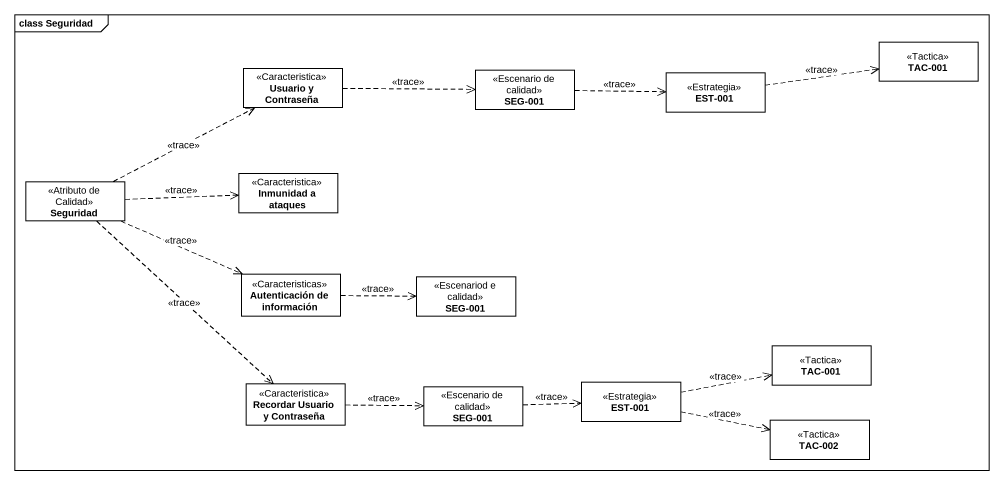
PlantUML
@startuml
mainframe class Seguridad
hide circle
hide empty members
class "Usuario y Contraseña" as Usuario_y_Contraseña <<Caracteristica>>
class "SEG-001" as SEG_001 <<Escenario de calidad>>
class "EST-001" as EST_001 <<Estrategia>>
class "TAC-001" as TAC_001 <<Tactica>>
class Seguridad <<Atributo de Calidad>>
class "Inmunidad a ataques" as Inmunidad_a_ataques <<Caracteristica>>
class "Autenticación de información" as Autenticación_de_información <<Caracteristicas>>
class "SEG-001" as SEG_001_2 <<Escenariod e calidad>>
class "TAC-001" as TAC_001_2 <<Tactica>>
class "Recordar Usuario y Contraseña" as Recordar_Usuario_y <<Caracteristica>>
class "SEG-001" as SEG_001_3 <<Escenario de calidad>>
class "EST-001" as EST_001_2 <<Estrategia>>
class "TAC-002" as TAC_002 <<Tactica>>
Usuario_y_Contraseña .right.> SEG_001 : <<trace>>
SEG_001 .right.> EST_001 : <<trace>>
EST_001 .right.> TAC_001 : <<trace>>
Seguridad .right.> Usuario_y_Contraseña : <<trace>>
Seguridad .right.> Inmunidad_a_ataques : <<trace>>
Seguridad .right.> Autenticación_de_información : <<trace>>
Seguridad ..> Recordar_Usuario_y : <<trace>>
Autenticación_de_información .right.> SEG_001_2 : <<trace>>
Recordar_Usuario_y .right.> SEG_001_3 : <<trace>>
SEG_001_3 .right.> EST_001_2 : <<trace>>
EST_001_2 .right.> TAC_001_2 : <<trace>>
EST_001_2 .right.> TAC_002 : <<trace>>
@enduml
